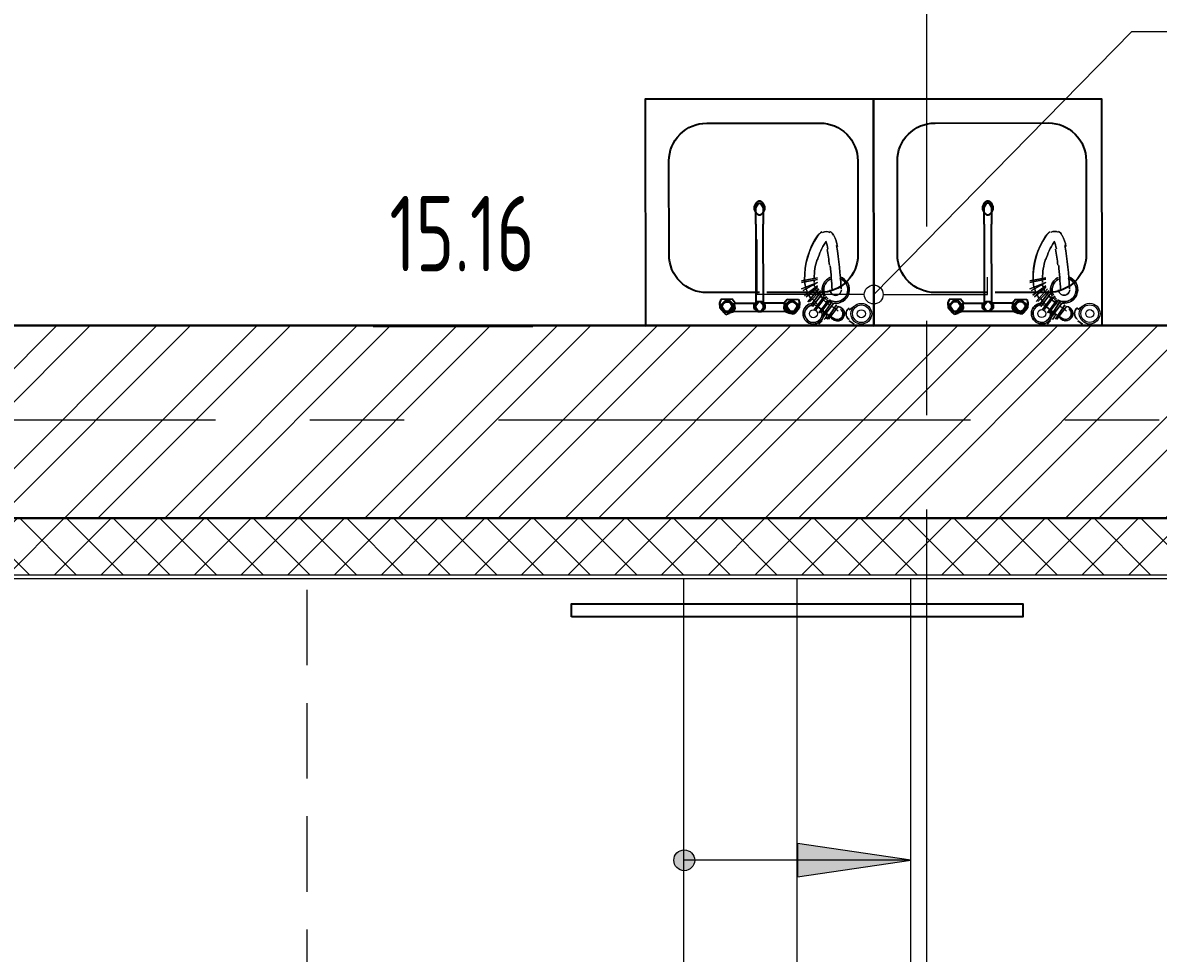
# Model space of a CAD drawing. Header units: millimetres. Extents: x -8689834 to 9419935, y -117443 to 166298.
# Drawn here: x -217628 to -214620, y 105188 to 107653 of the extents above; entities that cross this region are included whole.
import ezdxf
from ezdxf import colors
from ezdxf.entities.mleader import LeaderData, LeaderLine
from ezdxf.enums import TextEntityAlignment as Align
from ezdxf.math import Vec2, Vec3

# ---------------------------------------------------------------- set-up
doc = ezdxf.new("R2010")
doc.units = ezdxf.units.MM
doc.header["$MEASUREMENT"] = 0
doc.linetypes.add('ADSK_Штриховая_ш2 п1', pattern=[3, 2, -1])
doc.linetypes.add('CENTER', pattern=[2, 1.25, -0.25, 0.25, -0.25])
doc.layers.get('0').update_dxf_attribs({"color": 250, "lineweight": 9})
doc.layers.add('АР_Кровля дорожки', color=245, linetype='Continuous')
for name, color, linetype, lineweight in [('АР_Лестницы', 250, 'Continuous', 15), ('АР_Лестницы ограждение', 94, 'Continuous', 25), ('АР_Маркер экспликации', 239, 'Continuous', 13), ('АР_Навесной фасад', 190, 'Continuous', 5), ('АР_Номер помещения', 1, 'Continuous', 25), ('АР_Оси', 195, 'Continuous', 9), ('АР_Отметки', 250, 'Continuous', 15), ('АР_Помещения_площадь', 19, 'Continuous', 9), ('АР_Сущ Несущая стена', 216, 'Continuous', 30), ('АР_тонкая линия', 250, 'Continuous', 0), ('АР_Утеплитель', 154, 'Continuous', 9), ('АР_Штриховка кирпич', 250, 'Continuous', 9), ('ВК_канализация', 32, 'Continuous', 15), ('ТХ_пищеблок', 30, 'Continuous', 20)]:
    doc.layers.add(name, color=color, linetype=linetype, lineweight=lineweight)
doc.styles.add('ISOCPEUR', font='isocpeur.ttf', dxfattribs={"width": 0.7})
doc.styles.get("Standard").update_dxf_attribs({"font": 'isocpeur.ttf', "width": 0.7})

# ---------------------------------------------------------------- blocks, each defined once
blk = doc.blocks.new('*U24')
h = blk.add_hatch(color=256)
h.dxf.hatch_style = 1
h.paths.add_polyline_path([(300, -44.3), (300, 44.3), (600, 0)])
h = blk.add_hatch(color=256)
h.dxf.hatch_style = 1
edge = h.paths.add_edge_path()
edge.add_arc((0, 0), 27.6, 359.64, 719.64)
blk.add_line((600, 0), (0, 0))
blk.add_lwpolyline([(300, 44.3), (300, -44.3), (600, 0), (300, 44.3)])
blk.add_circle((0, 0), 27.6)
blk = doc.blocks.new('*U48')
at = {"layer": 'АР_Номер помещения', "color": 7}
blk.add_circle((3509.9, -2299.4), 400, dxfattribs=at)
at = {"layer": 'АР_Помещения_площадь', "color": 7}
blk.add_line((4051.7, -3948.3), (3629.4, -3948.3), dxfattribs=at)
at = {"color": 7, "style": 'ISOCPEUR', "width": 0.7, "flags": 1}
blk.add_attdef('КАТЕГОРИЯ', (-499.2, -2092.2), '', height=250, dxfattribs=at)
at = {"layer": 'АР_Номер помещения', "color": 7, "style": 'ISOCPEUR', "width": 0.7}
blk.add_attdef('НОМЕР_ПОМЕЩЕНИЯ', text='', height=300, dxfattribs=at).set_placement((3509.9, -2299.4), align=Align.MIDDLE_CENTER)
at = {"layer": 'АР_Помещения_площадь', "color": 7, "lineweight": 30, "width": 0.7, "flags": 104}
blk.add_attdef('ИМЯ_ПОМЕЩЕНИЯ', text='', height=100, dxfattribs=at).set_placement((157.6, 1217.1), align=Align.MIDDLE_CENTER)
at = {"layer": 'АР_Помещения_площадь', "color": 7, "style": 'ISOCPEUR', "width": 0.7}
blk.add_attdef('ПЛОЩАДЬ_ПОМЕЩЕНИЯ', text='', height=200, dxfattribs=at).set_placement((4056.6, -3701.8), align=Align.MIDDLE_RIGHT)
blk = doc.blocks.new('_DotSmall')
at = {"color": 0, "linetype": 'ByBlock', "const_width": 0.5}
blk.add_lwpolyline([(-0.0625, 0, 1), (0.0625, 0, 1)], format="xyb", close=True, dxfattribs=at)
blk = doc.blocks.new('Подложка')
at = {"layer": 'АР_Утеплитель', "ltscale": 100}
h = blk.add_hatch(dxfattribs=at)
h.set_pattern_fill('ANSI37', scale=700)
h.set_pattern_definition([(45, (-1188594, 154912.83), (-61.871843, 61.871843), []), (135, (-1188594, 154912.83), (-61.871843, -61.871843), [])])
h.paths.add_polyline_path([(-218643.9, 116590.7), (-218493.9, 116590.7), (-218493.9, 116590.7), (-218643.9, 116590.7)])
h.paths.add_polyline_path([(-218493.9, 107238), (-218643.9, 107238), (-218643.9, 106190.7), (-212704, 106190.7), (-212704, 106090.7), (-212554, 106090.7), (-212554, 106340.7), (-218493.9, 106340.7)])
h.paths.add_polyline_path([(-218493.9, 107340.7), (-218643.9, 107340.7), (-218643.9, 107238), (-218493.9, 107238)])
h.paths.add_polyline_path([(-218493.9, 110430.7), (-218643.9, 110430.7), (-218643.9, 108520.7), (-218493.9, 108520.7)])
h.paths.add_polyline_path([(-218493.9, 113510.7), (-218643.9, 113510.7), (-218643.9, 111610.7), (-218493.9, 111610.7)])
h.paths.add_polyline_path([(-218643.9, 114690.7), (-218493.9, 114690.7), (-218493.9, 116590.7), (-218643.9, 116590.7)])
at = {"layer": 'АР_Штриховка кирпич', "ltscale": 100}
h = blk.add_hatch(dxfattribs=at)
h.set_pattern_fill('ANSI32', scale=500)
h.set_pattern_definition([(45, (-1163480.52, 164822.8), (-132.58252, 132.58252), []), (45, (-1163392.13, 164822.8), (-132.58252, 132.58252), [])])
h.paths.add_polyline_path([(-217983.9, 107275.7), (-218493.9, 107275.7), (-218493.9, 106340.7), (-212554, 106340.7), (-212553.9, 106090.7), (-211913.9, 106090.7), (-211914, 106850.7), (-217983.9, 106850.7)])
at = {"layer": 'АР_Лестницы', "color": 7, "ltscale": 100}
for points in [[(-215877, 104681.3), (-215877, 106180.7)], [(-215877, 101350.4), (-215877, 104681.3), (-215275.8, 104681.3), (-215275.8, 106180.7)], [(-215576.4, 104681.3), (-215576.4, 106180.7)]]:
    blk.add_lwpolyline(points, dxfattribs=at)
at = {"layer": 'АР_Лестницы ограждение', "color": 7, "lineweight": 25}
blk.add_lwpolyline([(-216174.5, 106079.5), (-216174.5, 106113.3), (-214978.5, 106113.3), (-214978.5, 106079.5)], close=True, dxfattribs=at)
at = {"layer": 'АР_Навесной фасад', "color": 7, "ltscale": 100}
for p, q in [((-218653.9, 106180.7), (-212714, 106180.7)), ((-218643.9, 106190.7), (-212704, 106190.7))]:
    blk.add_line(p, q, dxfattribs=at)
at = {"layer": 'АР_Оси', "color": 7, "linetype": 'CENTER', "ltscale": 1000}
for p, q in [((-215233.9, 134363.2), (-215233.9, 78630.8)), ((-224367.6, 106600.7), (-141189.2, 106600.7))]:
    blk.add_line(p, q, dxfattribs=at)
at = {"layer": 'АР_Сущ Несущая стена', "color": 7, "ltscale": 100}
for p, q in [((-217983.9, 106850.7), (-211914, 106850.7)), ((-218493.9, 106340.7), (-212554, 106340.7))]:
    blk.add_line(p, q, dxfattribs=at)
at = {"layer": 'АР_тонкая линия', "color": 7, "linetype": 'ADSK_Штриховая_ш2 п1', "ltscale": 100}
blk.add_lwpolyline([(-216874.8, 101450.8), (-216874.8, 106210.7)], dxfattribs=at)
at = {"layer": 'ТХ_пищеблок', "color": 7, "linetype": 'ByBlock', "lineweight": -2, "ltscale": 100}
for p, q in [((-215689.5, 107165.2), (-215685.5, 107175.2)), ((-215689.5, 107159.2), (-215689.5, 107165.2)), ((-215685.5, 107149.2), (-215689.5, 107159.2)), ((-215686.5, 107163.2), (-215679.5, 107175.2)), ((-215686.5, 107119.2), (-215686.5, 107163.2)), ((-215685.5, 107175.2), (-215678.5, 107181.2)), ((-215679.5, 107175.2), (-215673.5, 107175.2)), ((-215678.5, 107181.2), (-215674.5, 107181.2)), ((-215674.5, 107181.2), (-215667.5, 107175.2)), ((-215673.5, 107175.2), (-215666.5, 107163.2)), ((-215667.5, 107175.2), (-215663.5, 107165.3)), ((-215663.5, 107159.3), (-215667.5, 107149.2)), ((-215666.5, 107163.2), (-215666.5, 107119.2)), ((-215663.5, 107165.3), (-215663.5, 107159.3)), ((-215084.5, 107165.5), (-215080.5, 107175.5)), ((-215084.5, 107159.5), (-215084.5, 107165.5)), ((-215080.5, 107149.5), (-215084.5, 107159.5)), ((-215081.5, 107163.5), (-215074.5, 107175.5)), ((-215081.5, 107119.5), (-215081.5, 107163.5)), ((-215080.5, 107175.5), (-215073.5, 107181.5)), ((-215074.5, 107175.5), (-215068.5, 107175.5)), ((-215073.5, 107181.5), (-215069.5, 107181.5)), ((-215069.5, 107181.5), (-215062.5, 107175.5)), ((-215068.5, 107175.5), (-215061.5, 107163.5)), ((-215062.5, 107175.5), (-215058.5, 107165.5)), ((-215058.5, 107159.5), (-215062.5, 107149.5)), ((-215061.5, 107163.5), (-215061.5, 107119.5)), ((-215058.5, 107165.5), (-215058.5, 107159.5)), ((-215678.5, 107143.2), (-215685.5, 107149.2)), ((-215674.5, 107143.2), (-215678.5, 107143.2)), ((-215667.5, 107149.2), (-215674.5, 107143.2)), ((-215073.5, 107143.5), (-215080.5, 107149.5)), ((-215069.5, 107143.5), (-215073.5, 107143.5)), ((-215062.5, 107149.5), (-215069.5, 107143.5)), ((-215686.5, 107119.2), (-215686.3, 106910.3)), ((-215666.3, 106910.2), (-215666.5, 107119.2)), ((-215081.5, 107119.5), (-215081.3, 106910.5)), ((-215061.3, 106910.5), (-215061.5, 107119.5)), ((-215779.3, 106919.5), (-215782.3, 106910.5)), ((-215779.3, 106919.5), (-215782.3, 106910.5)), ((-215749.3, 106920.5), (-215779.3, 106919.5)), ((-215749.3, 106920.5), (-215779.3, 106919.5)), ((-215767.3, 106916.5), (-215777.3, 106906.5)), ((-215767.3, 106916.5), (-215777.3, 106906.5)), ((-215755.3, 106916.5), (-215767.3, 106916.5)), ((-215755.3, 106916.5), (-215767.3, 106916.5)), ((-215745.3, 106906.5), (-215755.3, 106916.5)), ((-215745.3, 106906.5), (-215755.3, 106916.5)), ((-215741.3, 106910.5), (-215749.3, 106920.5)), ((-215741.3, 106910.5), (-215749.3, 106920.5)), ((-215611.3, 106910.6), (-215603.3, 106920.6)), ((-215611.3, 106910.6), (-215603.3, 106920.6)), ((-215607.3, 106906.6), (-215597.3, 106916.6)), ((-215607.3, 106906.6), (-215597.3, 106916.6)), ((-215603.3, 106920.6), (-215573.3, 106919.7)), ((-215603.3, 106920.6), (-215573.3, 106919.7)), ((-215597.3, 106916.6), (-215585.3, 106916.7)), ((-215597.3, 106916.6), (-215585.3, 106916.7)), ((-215585.3, 106916.7), (-215575.3, 106906.7)), ((-215585.3, 106916.7), (-215575.3, 106906.7)), ((-215573.3, 106919.7), (-215570.3, 106910.7)), ((-215573.3, 106919.7), (-215570.3, 106910.7)), ((-215174.3, 106919.8), (-215177.3, 106910.8)), ((-215174.3, 106919.8), (-215177.3, 106910.8)), ((-215144.3, 106920.7), (-215174.3, 106919.8)), ((-215144.3, 106920.7), (-215174.3, 106919.8)), ((-215162.3, 106916.8), (-215172.3, 106906.8)), ((-215162.3, 106916.8), (-215172.3, 106906.8)), ((-215150.3, 106916.8), (-215162.3, 106916.8)), ((-215150.3, 106916.8), (-215162.3, 106916.8)), ((-215140.3, 106906.7), (-215150.3, 106916.8)), ((-215140.3, 106906.7), (-215150.3, 106916.8)), ((-215136.3, 106910.7), (-215144.3, 106920.7)), ((-215136.3, 106910.7), (-215144.3, 106920.7)), ((-215006.3, 106910.8), (-214998.3, 106920.9)), ((-215006.3, 106910.8), (-214998.3, 106920.9)), ((-215002.3, 106906.9), (-214992.3, 106916.9)), ((-215002.3, 106906.9), (-214992.3, 106916.9)), ((-214998.3, 106920.9), (-214968.3, 106920)), ((-214998.3, 106920.9), (-214968.3, 106920)), ((-214992.3, 106916.9), (-214980.3, 106916.9)), ((-214992.3, 106916.9), (-214980.3, 106916.9)), ((-214980.3, 106916.9), (-214970.3, 106907)), ((-214980.3, 106916.9), (-214970.3, 106907)), ((-214968.3, 106920), (-214965.3, 106911)), ((-214968.3, 106920), (-214965.3, 106911)), ((-215766.3, 106886.5), (-215782.3, 106910.5)), ((-215782.3, 106910.5), (-215781.3, 106897.5)), ((-215766.3, 106886.5), (-215782.3, 106910.5)), ((-215770.4, 106884.5), (-215781.3, 106897.5)), ((-215770.4, 106884.5), (-215781.3, 106897.5)), ((-215777.3, 106896.5), (-215777.3, 106906.5)), ((-215777.3, 106896.5), (-215777.3, 106906.5)), ((-215777.3, 106896.5), (-215767.3, 106887.5)), ((-215777.3, 106896.5), (-215767.3, 106887.5)), ((-215770.4, 106884.5), (-215768.3, 106887.5)), ((-215770.4, 106884.5), (-215768.3, 106887.5)), ((-215768.3, 106887.5), (-215766.3, 106886.5)), ((-215768.3, 106887.5), (-215766.3, 106886.5)), ((-215767.3, 106887.5), (-215755.3, 106887.5)), ((-215767.3, 106887.5), (-215755.3, 106887.5)), ((-215759.3, 106885.5), (-215766.3, 106886.5)), ((-215759.3, 106885.5), (-215766.3, 106886.5)), ((-215759.3, 106885.5), (-215758.3, 106887.5)), ((-215759.3, 106885.5), (-215758.3, 106887.5)), ((-215744.3, 106907.5), (-215758.3, 106887.5)), ((-215744.3, 106907.5), (-215758.3, 106887.5)), ((-215758.3, 106887.5), (-215747.3, 106889.5)), ((-215758.3, 106887.5), (-215747.3, 106889.5)), ((-215745.3, 106887.5), (-215756.4, 106883.5)), ((-215745.3, 106887.5), (-215756.4, 106883.5)), ((-215755.3, 106887.5), (-215745.3, 106896.5)), ((-215755.3, 106887.5), (-215745.3, 106896.5)), ((-215747.3, 106889.5), (-215742.3, 106898.5)), ((-215747.3, 106889.5), (-215742.3, 106898.5)), ((-215745.3, 106896.5), (-215745.3, 106906.5)), ((-215745.3, 106896.5), (-215745.3, 106906.5)), ((-215745.3, 106887.5), (-215741.3, 106896.5)), ((-215745.3, 106887.5), (-215741.3, 106896.5)), ((-215607.2, 106887.6), (-215745.3, 106887.5)), ((-215744.3, 106907.5), (-215741.3, 106910.5)), ((-215744.3, 106907.5), (-215741.3, 106910.5)), ((-215742.3, 106898.5), (-215744.3, 106907.5)), ((-215742.3, 106898.5), (-215744.3, 106907.5)), ((-215741.3, 106910.5), (-215742.3, 106907.5)), ((-215741.3, 106910.5), (-215742.3, 106907.5)), ((-215741.3, 106896.5), (-215742.3, 106907.5)), ((-215741.3, 106896.5), (-215742.3, 106907.5)), ((-215741.4, 106910.1), (-215686.3, 106910.2)), ((-215682.3, 106913.4), (-215691.3, 106906.4)), ((-215682.3, 106913.4), (-215691.3, 106906.4)), ((-215691.3, 106906.4), (-215691.3, 106896.4)), ((-215691.3, 106906.4), (-215691.3, 106896.4)), ((-215691.3, 106896.4), (-215682.3, 106889.4)), ((-215691.3, 106896.4), (-215682.3, 106889.4)), ((-215681.3, 106913.4), (-215688.3, 106906.4)), ((-215681.3, 106913.4), (-215688.3, 106906.4)), ((-215688.3, 106906.4), (-215688.3, 106895.4)), ((-215688.3, 106906.4), (-215688.3, 106895.4)), ((-215688.3, 106895.4), (-215681.3, 106888.4)), ((-215688.3, 106895.4), (-215681.3, 106888.4)), ((-215686.4, 106904.1), (-215679.4, 106913.3)), ((-215686.4, 106898.3), (-215686.4, 106904.1)), ((-215686.3, 106898.4), (-215679.3, 106888.4)), ((-215686.3, 106898.4), (-215679.3, 106888.4)), ((-215670.3, 106913.3), (-215682.3, 106913.4)), ((-215670.3, 106913.3), (-215682.3, 106913.4)), ((-215682.3, 106889.4), (-215670.3, 106889.3)), ((-215682.3, 106889.4), (-215670.3, 106889.3)), ((-215681.3, 106888.4), (-215671.3, 106888.3)), ((-215681.3, 106888.4), (-215671.3, 106888.3)), ((-215666.3, 106904.2), (-215673.4, 106913.3)), ((-215673.3, 106888.3), (-215666.3, 106898.3)), ((-215673.3, 106888.3), (-215666.3, 106898.3)), ((-215664.3, 106906.3), (-215671.3, 106913.3)), ((-215664.3, 106906.3), (-215671.3, 106913.3)), ((-215671.3, 106888.3), (-215664.3, 106895.3)), ((-215671.3, 106888.3), (-215664.3, 106895.3)), ((-215661.3, 106906.3), (-215670.3, 106913.3)), ((-215661.3, 106906.3), (-215670.3, 106913.3)), ((-215670.3, 106889.3), (-215661.3, 106896.3)), ((-215670.3, 106889.3), (-215661.3, 106896.3)), ((-215611.2, 106910.3), (-215666.3, 106910.2)), ((-215666.3, 106898.3), (-215666.3, 106904.2)), ((-215664.3, 106895.3), (-215664.3, 106906.3)), ((-215664.3, 106895.3), (-215664.3, 106906.3)), ((-215661.3, 106896.3), (-215661.3, 106906.3)), ((-215661.3, 106896.3), (-215661.3, 106906.3)), ((-215611.3, 106910.6), (-215610.3, 106907.6)), ((-215608.3, 106907.6), (-215611.3, 106910.6)), ((-215611.3, 106910.6), (-215610.3, 106907.6)), ((-215608.3, 106907.6), (-215611.3, 106910.6)), ((-215611.2, 106896.6), (-215610.3, 106907.6)), ((-215611.2, 106896.6), (-215610.3, 106907.6)), ((-215607.2, 106887.6), (-215611.2, 106896.6)), ((-215607.2, 106887.6), (-215611.2, 106896.6)), ((-215610.2, 106898.6), (-215608.3, 106907.6)), ((-215610.2, 106898.6), (-215608.3, 106907.6)), ((-215605.2, 106889.6), (-215610.2, 106898.6)), ((-215605.2, 106889.6), (-215610.2, 106898.6)), ((-215608.3, 106907.6), (-215594.2, 106887.6)), ((-215608.3, 106907.6), (-215594.2, 106887.6)), ((-215607.2, 106896.6), (-215607.3, 106906.6)), ((-215607.2, 106896.6), (-215607.3, 106906.6)), ((-215597.2, 106887.6), (-215607.2, 106896.6)), ((-215597.2, 106887.6), (-215607.2, 106896.6)), ((-215607.2, 106887.6), (-215596.2, 106883.6)), ((-215607.2, 106887.6), (-215596.2, 106883.6)), ((-215594.2, 106887.6), (-215605.2, 106889.6)), ((-215594.2, 106887.6), (-215605.2, 106889.6)), ((-215585.2, 106887.7), (-215597.2, 106887.6)), ((-215585.2, 106887.7), (-215597.2, 106887.6)), ((-215593.2, 106885.6), (-215594.2, 106887.6)), ((-215593.2, 106885.6), (-215594.2, 106887.6)), ((-215593.2, 106885.6), (-215586.2, 106886.7)), ((-215593.2, 106885.6), (-215586.2, 106886.7)), ((-215586.2, 106886.7), (-215570.3, 106910.7)), ((-215586.2, 106886.7), (-215570.3, 106910.7)), ((-215584.2, 106887.7), (-215586.2, 106886.7)), ((-215584.2, 106887.7), (-215586.2, 106886.7)), ((-215575.2, 106896.7), (-215585.2, 106887.7)), ((-215575.2, 106896.7), (-215585.2, 106887.7)), ((-215582.2, 106884.7), (-215584.2, 106887.7)), ((-215582.2, 106884.7), (-215584.2, 106887.7)), ((-215582.2, 106884.7), (-215571.2, 106897.7)), ((-215582.2, 106884.7), (-215571.2, 106897.7)), ((-215575.2, 106896.7), (-215575.3, 106906.7)), ((-215575.2, 106896.7), (-215575.3, 106906.7)), ((-215570.3, 106910.7), (-215571.2, 106897.7)), ((-215161.3, 106886.8), (-215177.3, 106910.8)), ((-215177.3, 106910.8), (-215176.3, 106897.8)), ((-215161.3, 106886.8), (-215177.3, 106910.8)), ((-215165.4, 106884.8), (-215176.3, 106897.8)), ((-215165.4, 106884.8), (-215176.3, 106897.8)), ((-215172.3, 106896.8), (-215172.3, 106906.8)), ((-215172.3, 106896.8), (-215172.3, 106906.8)), ((-215172.3, 106896.8), (-215162.3, 106887.8)), ((-215172.3, 106896.8), (-215162.3, 106887.8)), ((-215165.4, 106884.8), (-215163.3, 106887.8)), ((-215165.4, 106884.8), (-215163.3, 106887.8)), ((-215163.3, 106887.8), (-215161.3, 106886.8)), ((-215163.3, 106887.8), (-215161.3, 106886.8)), ((-215162.3, 106887.8), (-215150.3, 106887.8)), ((-215162.3, 106887.8), (-215150.3, 106887.8)), ((-215154.3, 106885.8), (-215161.3, 106886.8)), ((-215154.3, 106885.8), (-215161.3, 106886.8)), ((-215154.3, 106885.8), (-215153.3, 106887.8)), ((-215154.3, 106885.8), (-215153.3, 106887.8)), ((-215139.3, 106907.7), (-215153.3, 106887.8)), ((-215139.3, 106907.7), (-215153.3, 106887.8)), ((-215153.3, 106887.8), (-215142.3, 106889.7)), ((-215153.3, 106887.8), (-215142.3, 106889.7)), ((-215140.3, 106887.7), (-215151.4, 106883.8)), ((-215140.3, 106887.7), (-215151.4, 106883.8)), ((-215150.3, 106887.8), (-215140.3, 106896.7)), ((-215150.3, 106887.8), (-215140.3, 106896.7)), ((-215142.3, 106889.7), (-215137.3, 106898.7)), ((-215142.3, 106889.7), (-215137.3, 106898.7)), ((-215140.3, 106896.7), (-215140.3, 106906.7)), ((-215140.3, 106896.7), (-215140.3, 106906.7)), ((-215140.3, 106887.7), (-215136.3, 106896.7)), ((-215140.3, 106887.7), (-215136.3, 106896.7)), ((-215002.2, 106887.9), (-215140.3, 106887.7)), ((-215139.3, 106907.7), (-215136.3, 106910.7)), ((-215139.3, 106907.7), (-215136.3, 106910.7)), ((-215137.3, 106898.7), (-215139.3, 106907.7)), ((-215137.3, 106898.7), (-215139.3, 106907.7)), ((-215136.3, 106910.7), (-215137.3, 106907.7)), ((-215136.3, 106910.7), (-215137.3, 106907.7)), ((-215136.3, 106896.7), (-215137.3, 106907.7)), ((-215136.3, 106896.7), (-215137.3, 106907.7)), ((-215136.4, 106910.4), (-215081.3, 106910.5)), ((-215077.3, 106913.6), (-215086.3, 106906.6)), ((-215077.3, 106913.6), (-215086.3, 106906.6)), ((-215086.3, 106906.6), (-215086.3, 106896.6)), ((-215086.3, 106906.6), (-215086.3, 106896.6)), ((-215086.3, 106896.6), (-215077.3, 106889.6)), ((-215086.3, 106896.6), (-215077.3, 106889.6)), ((-215076.3, 106913.6), (-215083.3, 106906.6)), ((-215076.3, 106913.6), (-215083.3, 106906.6)), ((-215083.3, 106906.6), (-215083.3, 106895.6)), ((-215083.3, 106906.6), (-215083.3, 106895.6)), ((-215083.3, 106895.6), (-215076.3, 106888.6)), ((-215083.3, 106895.6), (-215076.3, 106888.6)), ((-215081.4, 106904.4), (-215074.4, 106913.6)), ((-215081.4, 106898.6), (-215081.4, 106904.4)), ((-215081.3, 106898.6), (-215074.3, 106888.6)), ((-215081.3, 106898.6), (-215074.3, 106888.6)), ((-215065.3, 106913.6), (-215077.3, 106913.6)), ((-215065.3, 106913.6), (-215077.3, 106913.6)), ((-215077.3, 106889.6), (-215065.3, 106889.6)), ((-215077.3, 106889.6), (-215065.3, 106889.6)), ((-215076.3, 106888.6), (-215066.3, 106888.6)), ((-215076.3, 106888.6), (-215066.3, 106888.6)), ((-215061.3, 106904.4), (-215068.4, 106913.6)), ((-215068.3, 106888.6), (-215061.3, 106898.6)), ((-215068.3, 106888.6), (-215061.3, 106898.6)), ((-215059.3, 106906.6), (-215066.3, 106913.6)), ((-215059.3, 106906.6), (-215066.3, 106913.6)), ((-215066.3, 106888.6), (-215059.3, 106895.6)), ((-215066.3, 106888.6), (-215059.3, 106895.6)), ((-215056.3, 106906.6), (-215065.3, 106913.6)), ((-215056.3, 106906.6), (-215065.3, 106913.6)), ((-215065.3, 106889.6), (-215056.3, 106896.6)), ((-215065.3, 106889.6), (-215056.3, 106896.6)), ((-215006.2, 106910.5), (-215061.3, 106910.5)), ((-215061.3, 106898.6), (-215061.3, 106904.4)), ((-215059.3, 106895.6), (-215059.3, 106906.6)), ((-215059.3, 106895.6), (-215059.3, 106906.6)), ((-215056.3, 106896.6), (-215056.3, 106906.6)), ((-215056.3, 106896.6), (-215056.3, 106906.6)), ((-215006.3, 106910.8), (-215005.3, 106907.9)), ((-215003.3, 106907.9), (-215006.3, 106910.8)), ((-215006.3, 106910.8), (-215005.3, 106907.9)), ((-215003.3, 106907.9), (-215006.3, 106910.8)), ((-215006.2, 106896.8), (-215005.3, 106907.9)), ((-215006.2, 106896.8), (-215005.3, 106907.9)), ((-215002.2, 106887.9), (-215006.2, 106896.8)), ((-215002.2, 106887.9), (-215006.2, 106896.8)), ((-215005.2, 106898.9), (-215003.3, 106907.9)), ((-215005.2, 106898.9), (-215003.3, 106907.9)), ((-215000.2, 106889.9), (-215005.2, 106898.9)), ((-215000.2, 106889.9), (-215005.2, 106898.9)), ((-215003.3, 106907.9), (-214989.2, 106887.9)), ((-215003.3, 106907.9), (-214989.2, 106887.9)), ((-215002.2, 106896.9), (-215002.3, 106906.9)), ((-215002.2, 106896.9), (-215002.3, 106906.9)), ((-214992.2, 106887.9), (-215002.2, 106896.9)), ((-214992.2, 106887.9), (-215002.2, 106896.9)), ((-215002.2, 106887.9), (-214991.2, 106883.9)), ((-215002.2, 106887.9), (-214991.2, 106883.9)), ((-214989.2, 106887.9), (-215000.2, 106889.9)), ((-214989.2, 106887.9), (-215000.2, 106889.9)), ((-214980.2, 106887.9), (-214992.2, 106887.9)), ((-214980.2, 106887.9), (-214992.2, 106887.9)), ((-214988.2, 106885.9), (-214989.2, 106887.9)), ((-214988.2, 106885.9), (-214989.2, 106887.9)), ((-214988.2, 106885.9), (-214981.2, 106886.9)), ((-214988.2, 106885.9), (-214981.2, 106886.9)), ((-214981.2, 106886.9), (-214965.3, 106911)), ((-214981.2, 106886.9), (-214965.3, 106911)), ((-214979.2, 106887.9), (-214981.2, 106886.9)), ((-214979.2, 106887.9), (-214981.2, 106886.9)), ((-214970.2, 106897), (-214980.2, 106887.9)), ((-214970.2, 106897), (-214980.2, 106887.9)), ((-214977.2, 106885), (-214979.2, 106887.9)), ((-214977.2, 106885), (-214979.2, 106887.9)), ((-214977.2, 106885), (-214966.2, 106898)), ((-214977.2, 106885), (-214966.2, 106898)), ((-214970.2, 106897), (-214970.3, 106907)), ((-214970.2, 106897), (-214970.3, 106907)), ((-214965.3, 106911), (-214966.2, 106898)), ((-215770.4, 106884.5), (-215765.4, 106880.5)), ((-215770.4, 106884.5), (-215765.4, 106880.5)), ((-215765.4, 106880.5), (-215756.4, 106883.5)), ((-215765.4, 106880.5), (-215756.4, 106883.5)), ((-215587.2, 106880.7), (-215596.2, 106883.6)), ((-215587.2, 106880.7), (-215596.2, 106883.6)), ((-215582.2, 106884.7), (-215587.2, 106880.7)), ((-215582.2, 106884.7), (-215587.2, 106880.7)), ((-215165.4, 106884.8), (-215160.4, 106880.8)), ((-215165.4, 106884.8), (-215160.4, 106880.8)), ((-215160.4, 106880.8), (-215151.4, 106883.8)), ((-215160.4, 106880.8), (-215151.4, 106883.8)), ((-214982.2, 106880.9), (-214991.2, 106883.9)), ((-214982.2, 106880.9), (-214991.2, 106883.9)), ((-214977.2, 106885), (-214982.2, 106880.9)), ((-214977.2, 106885), (-214982.2, 106880.9))]:
    blk.add_line(p, q, dxfattribs=at)
for points in [[(-215978.7, 106850.2), (-215373.7, 106850.7), (-215374.3, 107450.7), (-215979.3, 107450.2), (-215978.7, 106850.2)], [(-215373.7, 106850.4), (-214768.7, 106850.9), (-214769.3, 107450.9), (-215374.3, 107450.4), (-215373.7, 106850.4)]]:
    blk.add_lwpolyline(points, dxfattribs=at)
for points in [[(-215676.8, 106938.1), (-215816, 106938, -0.414214), (-215916.1, 107037.9), (-215916.3, 107286.8, -0.414214), (-215816.4, 107386.8), (-215516.2, 107387.1, -0.414214), (-215416.1, 107287.2), (-215415.9, 107038.4, -0.414214), (-215515.8, 106938.3), (-215656.8, 106938.2)], [(-215071.8, 106938.4), (-215211, 106938.3, -0.414214), (-215311.1, 107038.2), (-215311.3, 107287, -0.414214), (-215211.4, 107387.1), (-214911.2, 107387.4, -0.414214), (-214811.1, 107287.5), (-214810.9, 107038.6, -0.414214), (-214910.8, 106938.6), (-215051.8, 106938.4)]]:
    blk.add_lwpolyline(points, format="xyb", dxfattribs=at)
at = {"layer": 'ТХ_пищеблок', "color": 7, "lineweight": 0}
for points in [[(-215523.2, 107088.6, -0.098402), (-215511.4, 107098.9, 0.098402), (-215522.6, 107087.5, 0.153885), (-215556.9, 106971.7, -0.153885), (-215523.2, 107088.6)], [(-214918.2, 107088.9, -0.098402), (-214906.4, 107099.2, 0.098402), (-214917.6, 107087.8, 0.153885), (-214951.9, 106971.9, -0.153885), (-214918.2, 107088.9)], [(-215479.6, 106869.4, -0.016359), (-215499.2, 106882.3, 0.016359), (-215478.2, 106869.7, 1.000109), (-215462.2, 106894.5, -1.000109), (-215479.6, 106869.4)], [(-214874.6, 106869.7, -0.016359), (-214894.2, 106882.6, 0.016359), (-214873.2, 106869.9, 1.000109), (-214857.2, 106894.8, -1.000109), (-214874.6, 106869.7)]]:
    blk.add_lwpolyline(points, format="xyb", dxfattribs=at)
for points in [[(-215490.4, 107097.5, 0.263202), (-215509.2, 107097.6, -0.263202)], [(-215480.1, 107090.3, 0.128446), (-215489.8, 107100.2, -0.128446)], [(-214885.4, 107097.8, 0.263202), (-214904.2, 107097.8, -0.263202)], [(-214875.1, 107090.5, 0.128446), (-214884.8, 107100.5, -0.128446)], [(-215501.6, 107070.7, 0.086562), (-215522.5, 107025.1, -0.086562)], [(-215495.1, 107053.4, 0.048642), (-215500.9, 107074.4, -0.048642)], [(-215469.6, 107060.2, 0.076793), (-215479.4, 107088.9, -0.076793)], [(-214896.6, 107071, 0.086562), (-214917.5, 107025.4, -0.086562)], [(-214890.1, 107053.7, 0.048642), (-214895.9, 107074.7, -0.048642)], [(-214864.6, 107060.5, 0.076793), (-214874.4, 107089.2, -0.076793)], [(-215491.3, 107010.8, 0.021688), (-215496.9, 107052.5, -0.021688)], [(-215460.5, 106948.1, 0.030153), (-215472.3, 107062.5, -0.030153)], [(-214886.3, 107011.1, 0.021688), (-214891.9, 107052.8, -0.021688)], [(-214855.5, 106948.4, 0.030153), (-214867.3, 107062.8, -0.030153)], [(-215524, 107026.2, 0.073497), (-215531.6, 106975.4, -0.073497)], [(-215484, 106945.6, 0.008531), (-215488.9, 107009.2, -0.008531)], [(-214919, 107026.4, 0.073497), (-214926.6, 106975.6, -0.073497)], [(-214879, 106945.8, 0.008531), (-214883.9, 107009.5, -0.008531)], [(-215490.5, 106977.8, 0.423103), (-215506.1, 106928.6, -0.423103)], [(-215480.4, 106910.1, 0.921844), (-215462.8, 106979.6, -0.921844)], [(-214885.5, 106978, 0.423103), (-214901.1, 106928.9, -0.423103)], [(-214875.4, 106910.4, 0.921844), (-214857.8, 106979.9, -0.921844)], [(-215556.8, 106969.7, 0.043708), (-215554.4, 106954, -0.043708)], [(-215553.5, 106950.3, 0.038822), (-215548.6, 106937.1, -0.038822)], [(-215489.3, 106973.6, 0.413779), (-215502.5, 106930.8, -0.413779)], [(-215491.3, 106918.7, 1.108707), (-215463.4, 106975.4, -1.108707)], [(-214951.8, 106970, 0.043708), (-214949.4, 106954.3, -0.043708)], [(-214948.5, 106950.6, 0.038822), (-214943.6, 106937.4, -0.038822)], [(-214884.3, 106973.9, 0.413779), (-214897.5, 106931.1, -0.413779)], [(-214886.3, 106919, 1.108707), (-214858.4, 106975.6, -1.108707)], [(-215546.9, 106933.7, 0.030446), (-215541.3, 106924.2, -0.030446)], [(-215536.7, 106922.2, 0.021049), (-215530.1, 106914, -0.021049)], [(-215503.9, 106924.9, 0.071236), (-215496.9, 106917.5, -0.071236)], [(-215500.8, 106927.9, 0.075801), (-215494.3, 106920.8, -0.075801)], [(-215489.3, 106945.6, 1.000049), (-215459.6, 106945.6, -1.000049)], [(-214941.9, 106933.9, 0.030446), (-214936.3, 106924.5, -0.030446)], [(-214931.7, 106922.4, 0.021049), (-214925.1, 106914.2, -0.021049)], [(-214898.9, 106925.2, 0.071236), (-214891.9, 106917.7, -0.071236)], [(-214895.8, 106928.2, 0.075801), (-214889.3, 106921.1, -0.075801)], [(-214884.3, 106945.8, 1.000049), (-214854.6, 106945.8, -1.000049)], [(-215532.5, 106909.6, 3.349514), (-215508, 106892, -3.349514)], [(-215536.2, 106905.2, 2.5734), (-215510.9, 106886.7, -2.5734)], [(-215521.4, 106901.9, 0.121122), (-215532, 106905.3, -0.121122)], [(-215527.6, 106911.2, 0.020071), (-215520.5, 106904.1, -0.020071)], [(-215520.4, 106898.6, 0.006867), (-215513, 106892.6, -0.006867)], [(-215512.3, 106891.3, 0.111571), (-215518.3, 106899.6, -0.111571)], [(-215510, 106890.3, 0.006878), (-215502.3, 106884.5, -0.006878)], [(-215493.7, 106915.2, 0.071497), (-215484.3, 106911, -0.071497)], [(-215488, 106875.3, 1.879148), (-215469.8, 106901.1, -1.879148)], [(-215487.1, 106873.3, 1.639573), (-215467.6, 106901, -1.639573)], [(-215439.3, 106897.4, 0.502962), (-215439.3, 106866.8, -0.502962)], [(-214927.5, 106909.9, 3.349514), (-214903, 106892.3, -3.349514)], [(-214931.2, 106905.5, 2.5734), (-214905.9, 106887, -2.5734)], [(-214916.4, 106902.2, 0.121122), (-214927, 106905.6, -0.121122)], [(-214922.6, 106911.4, 0.020071), (-214915.5, 106904.4, -0.020071)], [(-214915.4, 106898.8, 0.006867), (-214908, 106892.9, -0.006867)], [(-214907.3, 106891.6, 0.111571), (-214913.3, 106899.9, -0.111571)], [(-214905, 106890.5, 0.006878), (-214897.3, 106884.8, -0.006878)], [(-214888.7, 106915.4, 0.071497), (-214879.3, 106911.3, -0.071497)], [(-214883, 106875.6, 1.879148), (-214864.8, 106901.4, -1.879148)], [(-214882.1, 106873.6, 1.639573), (-214862.6, 106901.2, -1.639573)], [(-214834.3, 106897.7, 0.502962), (-214834.3, 106867.1, -0.502962)], [(-215505.4, 106866.8, 0.232603), (-215497.7, 106881.8, -0.232603)], [(-215489.1, 106880.1, 0.039911), (-215488.6, 106877.1, -0.039911)], [(-214900.4, 106867.1, 0.232603), (-214892.7, 106882, -0.232603)], [(-214884.1, 106880.4, 0.039911), (-214883.6, 106877.4, -0.039911)]]:
    blk.add_lwpolyline(points, format="xyb", close=True, dxfattribs=at)
for points in [[(-215523.1, 106977.3), (-215565.4, 106968.9)], [(-214918.1, 106977.6), (-214960.4, 106969.1)], [(-215565.4, 106964.6), (-215523.1, 106973.1)], [(-215523.1, 106964.6), (-215565.4, 106947.7), (-215523.1, 106964.6), (-215561.2, 106943.5)], [(-215523.1, 106956.2), (-215557, 106930.8)], [(-215552.7, 106926.5), (-215523.1, 106951.9)], [(-215518.9, 106947.7), (-215548.5, 106913.8)], [(-215531.6, 106968.9), (-215531.6, 106964.6)], [(-215531.6, 106960.4), (-215531.6, 106956.2), (-215527.3, 106951.9), (-215531.6, 106956.2)], [(-215527.3, 106947.7), (-215527.3, 106943.5), (-215523.1, 106939.2), (-215518.9, 106935), (-215518.9, 106930.8), (-215518.9, 106935), (-215523.1, 106939.2), (-215527.3, 106943.5)], [(-214960.4, 106964.9), (-214918.1, 106973.3)], [(-214918.1, 106964.9), (-214960.4, 106948), (-214918.1, 106964.9), (-214956.2, 106943.7)], [(-214918.1, 106956.4), (-214952, 106931)], [(-214947.7, 106926.8), (-214918.1, 106952.2)], [(-214913.9, 106948), (-214943.5, 106914.1)], [(-214926.6, 106969.1), (-214926.6, 106964.9)], [(-214926.6, 106960.7), (-214926.6, 106956.4), (-214922.3, 106952.2), (-214926.6, 106956.4)], [(-214922.3, 106948), (-214922.3, 106943.7), (-214918.1, 106939.5), (-214913.9, 106935.3), (-214913.9, 106931), (-214913.9, 106935.3), (-214918.1, 106939.5), (-214922.3, 106943.7)], [(-215544.3, 106913.8), (-215514.6, 106943.5)], [(-215514.6, 106939.2), (-215540, 106905.4)], [(-215535.8, 106901.2), (-215510.4, 106935)], [(-215506.2, 106926.5), (-215531.6, 106892.7)], [(-215527.3, 106892.7), (-215501.9, 106926.5)], [(-215493.5, 106918.1), (-215518.9, 106884.2)], [(-215514.6, 106926.5), (-215510.4, 106926.5), (-215510.4, 106922.3), (-215510.4, 106926.5)], [(-215514.6, 106884.2), (-215489.3, 106918.1)], [(-215506.2, 106918.1), (-215501.9, 106913.8), (-215497.7, 106913.8), (-215501.9, 106913.8)], [(-214939.3, 106914.1), (-214909.6, 106943.7)], [(-214909.6, 106939.5), (-214935, 106905.6)], [(-214930.8, 106901.4), (-214905.4, 106935.3)], [(-214901.2, 106926.8), (-214926.6, 106893)], [(-214922.3, 106893), (-214896.9, 106926.8)], [(-214888.5, 106918.3), (-214913.9, 106884.5)], [(-214909.6, 106926.8), (-214905.4, 106926.8), (-214905.4, 106922.6), (-214905.4, 106926.8)], [(-214909.6, 106884.5), (-214884.3, 106918.3)], [(-214901.2, 106918.3), (-214896.9, 106914.1), (-214892.7, 106914.1), (-214896.9, 106914.1)], [(-215485, 106913.8), (-215510.4, 106875.8)], [(-215506.2, 106875.8), (-215480.8, 106909.6)], [(-215497.7, 106909.6), (-215489.3, 106905.4)], [(-215472.3, 106905.4), (-215497.7, 106867.3)], [(-215493.5, 106867.3), (-215468.1, 106901.2)], [(-215476.6, 106896.9), (-215468.1, 106888.5), (-215476.6, 106896.9), (-215485, 106901.2)], [(-215438.5, 106892.7), (-215425.8, 106901.2)], [(-214880, 106914.1), (-214905.4, 106876)], [(-214901.2, 106876), (-214875.8, 106909.9)], [(-214892.7, 106909.9), (-214884.3, 106905.6)], [(-214867.3, 106905.6), (-214892.7, 106867.6)], [(-214888.5, 106867.6), (-214863.1, 106901.4)], [(-214871.6, 106897.2), (-214863.1, 106888.7), (-214871.6, 106897.2), (-214880, 106901.4)], [(-214833.5, 106893), (-214820.8, 106901.4)], [(-215510.4, 106863.1), (-215518.9, 106854.6)], [(-215438.5, 106863.1), (-215425.8, 106854.6)], [(-214905.4, 106863.3), (-214913.9, 106854.9)], [(-214833.5, 106863.3), (-214820.8, 106854.9)]]:
    blk.add_lwpolyline(points, close=True, dxfattribs=at)
for points in [[(-215565.4, 106968.9), (-215565.4, 106968.9)], [(-215565.4, 106968.9), (-215565.4, 106968.9)], [(-215561.2, 106947.7), (-215561.2, 106947.7)], [(-215561.2, 106947.7), (-215561.2, 106947.7)], [(-215523.1, 106973.1), (-215523.1, 106973.1)], [(-215523.1, 106973.1), (-215523.1, 106973.1)], [(-215523.1, 106964.6), (-215523.1, 106964.6)], [(-215523.1, 106964.6), (-215523.1, 106964.6)], [(-215523.1, 106956.2), (-215523.1, 106956.2)], [(-215523.1, 106956.2), (-215523.1, 106956.2)], [(-214960.4, 106969.1), (-214960.4, 106969.1)], [(-214960.4, 106969.1), (-214960.4, 106969.1)], [(-214956.2, 106948), (-214956.2, 106948)], [(-214956.2, 106948), (-214956.2, 106948)], [(-214918.1, 106973.3), (-214918.1, 106973.3)], [(-214918.1, 106973.3), (-214918.1, 106973.3)], [(-214918.1, 106964.9), (-214918.1, 106964.9)], [(-214918.1, 106964.9), (-214918.1, 106964.9)], [(-214918.1, 106956.4), (-214918.1, 106956.4)], [(-214918.1, 106956.4), (-214918.1, 106956.4)], [(-215557, 106926.5), (-215557, 106926.5)], [(-215557, 106926.5), (-215557, 106926.5)], [(-215518.9, 106943.5), (-215518.9, 106943.5)], [(-215518.9, 106943.5), (-215518.9, 106943.5)], [(-215510.4, 106935), (-215510.4, 106935)], [(-215510.4, 106935), (-215510.4, 106935)], [(-215501.9, 106926.5), (-215501.9, 106926.5)], [(-215501.9, 106926.5), (-215501.9, 106926.5)], [(-215493.5, 106918.1), (-215493.5, 106918.1)], [(-215493.5, 106918.1), (-215493.5, 106918.1)], [(-214952, 106926.8), (-214952, 106926.8)], [(-214952, 106926.8), (-214952, 106926.8)], [(-214913.9, 106943.7), (-214913.9, 106943.7)], [(-214913.9, 106943.7), (-214913.9, 106943.7)], [(-214905.4, 106935.3), (-214905.4, 106935.3)], [(-214905.4, 106935.3), (-214905.4, 106935.3)], [(-214896.9, 106926.8), (-214896.9, 106926.8)], [(-214896.9, 106926.8), (-214896.9, 106926.8)], [(-214888.5, 106918.3), (-214888.5, 106918.3)], [(-214888.5, 106918.3), (-214888.5, 106918.3)], [(-215548.5, 106913.8), (-215548.5, 106913.8)], [(-215548.5, 106913.8), (-215548.5, 106913.8)], [(-215540, 106901.2), (-215540, 106901.2)], [(-215540, 106901.2), (-215540, 106901.2)], [(-215527.3, 106892.7), (-215527.3, 106892.7)], [(-215527.3, 106892.7), (-215527.3, 106892.7)], [(-215480.8, 106909.6), (-215480.8, 106909.6)], [(-215480.8, 106909.6), (-215480.8, 106909.6)], [(-215472.3, 106901.2), (-215472.3, 106901.2)], [(-215472.3, 106901.2), (-215472.3, 106901.2)], [(-214943.5, 106914.1), (-214943.5, 106914.1)], [(-214943.5, 106914.1), (-214943.5, 106914.1)], [(-214935, 106901.4), (-214935, 106901.4)], [(-214935, 106901.4), (-214935, 106901.4)], [(-214922.3, 106893), (-214922.3, 106893)], [(-214922.3, 106893), (-214922.3, 106893)], [(-214875.8, 106909.9), (-214875.8, 106909.9)], [(-214875.8, 106909.9), (-214875.8, 106909.9)], [(-214867.3, 106901.4), (-214867.3, 106901.4)], [(-214867.3, 106901.4), (-214867.3, 106901.4)], [(-215518.9, 106884.2), (-215518.9, 106884.2)], [(-215518.9, 106884.2), (-215518.9, 106884.2)], [(-215506.2, 106875.8), (-215506.2, 106875.8)], [(-215506.2, 106875.8), (-215506.2, 106875.8)], [(-215497.7, 106867.3), (-215497.7, 106867.3)], [(-215497.7, 106867.3), (-215497.7, 106867.3)], [(-214913.9, 106884.5), (-214913.9, 106884.5)], [(-214913.9, 106884.5), (-214913.9, 106884.5)], [(-214901.2, 106876), (-214901.2, 106876)], [(-214901.2, 106876), (-214901.2, 106876)], [(-214892.7, 106867.6), (-214892.7, 106867.6)], [(-214892.7, 106867.6), (-214892.7, 106867.6)]]:
    blk.add_lwpolyline(points, dxfattribs=at)
at = {"layer": 'ТХ_пищеблок', "color": 7, "linetype": 'ByBlock', "lineweight": -2, "ltscale": 100}
for centre in [(-215762.3, 106901), (-215762.3, 106901), (-215590.3, 106901.2), (-215590.3, 106901.2), (-215157.3, 106901.3), (-215157.3, 106901.3), (-214985.3, 106901.4), (-214985.3, 106901.4)]:
    blk.add_circle(centre, 13, dxfattribs=at)
at = {"layer": 'ТХ_пищеблок', "color": 7, "lineweight": 0}
for centre, radius in [((-215533.7, 106882.1), 10.6), ((-215533.7, 106882.1), 10.6), ((-215406.7, 106882.1), 27.5), ((-215406.7, 106882.1), 27.5), ((-215406.7, 106882.1), 23.3), ((-215406.7, 106882.1), 23.3), ((-215406.7, 106882.1), 10.6), ((-215406.7, 106882.1), 10.6), ((-214928.7, 106882.4), 10.6), ((-214928.7, 106882.4), 10.6), ((-214801.7, 106882.4), 27.5), ((-214801.7, 106882.4), 27.5), ((-214801.7, 106882.4), 23.3), ((-214801.7, 106882.4), 23.3), ((-214801.7, 106882.4), 10.6), ((-214801.7, 106882.4), 10.6)]:
    blk.add_circle(centre, radius, dxfattribs=at)
at = {"layer": 'АР_Лестницы', "color": 7, "ltscale": 100}
blk.add_blockref('*U24', (-215875.8, 105434.3), dxfattribs=at)
at = {"layer": 'АР_Маркер экспликации', "color": 7}
ref = blk.add_blockref('*U48', (-220328.9, 110796.1), dxfattribs=at)
ref.add_attrib('НОМЕР_ПОМЕЩЕНИЯ', '149', dxfattribs={"layer": 'АР_Номер помещения', "color": 7, "height": 300, "style": 'ISOCPEUR', "width": 0.7}).set_placement((-216818.9, 108496.6), align=Align.MIDDLE_CENTER)
ref.add_attrib('ПЛОЩАДЬ_ПОМЕЩЕНИЯ', '15.16', dxfattribs={"layer": 'АР_Помещения_площадь', "color": 7, "height": 200, "style": 'ISOCPEUR', "width": 0.7}).set_placement((-216272.2, 107094.3), align=Align.MIDDLE_RIGHT)
at = {"layer": 'АР_Отметки', "color": 7}
ml = blk.add_multileader_mtext('Standard', dxfattribs=at)
ml.set_content('{\\W0.8;-2,730}', color=7, style='ISOCPEUR')
ml.set_leader_properties(color=256, linetype='Continuous', lineweight=-1)
ml.set_arrow_properties(name='DOTSMALL')
ml.build(insert=Vec2(0, 0))
ml.multileader.update_dxf_attribs({"has_text_frame": 1, "text_left_attachment_type": 4, "text_right_attachment_type": 4, "dogleg_length": 100, "arrow_head_size": 180})
ctx = ml.context
ctx.base_point, ctx.char_height, ctx.arrow_head_size, ctx.landing_gap_size, ctx.plane_origin = Vec3(-314791.3, 121809, 0), 250, 180, 50, Vec3(-319449.8, 117956.7, 0)
ctx.left_attachment, ctx.right_attachment = 4, 4
notes = []
notes.append((ctx, [(0, (0, 0, 0), (0, 0), (1, 0), 1, [])]))
ctx.mtext.insert, ctx.mtext.width, ctx.mtext.defined_height, ctx.mtext.line_spacing_style, ctx.mtext.flow_direction = Vec3(-314741.3, 122142.4, 0), 769.989, 343.9, 2, 5
ml = blk.add_multileader_mtext('Standard', dxfattribs=at)
ml.set_content('{\\W0.8;-2,430}', color=7, style='ISOCPEUR')
ml.set_leader_properties(color=256, linetype='Continuous', lineweight=-1)
ml.set_arrow_properties(name='DOTSMALL')
ml.build(insert=Vec2(0, 0))
ml.multileader.update_dxf_attribs({"has_text_frame": 1, "text_left_attachment_type": 4, "text_right_attachment_type": 4, "dogleg_length": 100, "arrow_head_size": 180})
ctx = ml.context
ctx.base_point, ctx.char_height, ctx.arrow_head_size, ctx.landing_gap_size, ctx.plane_origin = Vec3(-301002.2, 120038.6), 250, 180, 50, Vec3(-299949.6, 118383.4)
ctx.left_attachment, ctx.right_attachment = 4, 4
notes.append((ctx, [(0, (0, 0, 0), (0, 0), (1, 0), 1, [])]))
ctx.mtext.insert, ctx.mtext.width, ctx.mtext.line_spacing_style, ctx.mtext.flow_direction = Vec3(-300952.2, 120371.9), 852.697, 2, 5
ml = blk.add_multileader_mtext('Standard', dxfattribs=at)
ml.set_content('{\\W0.8;-2,430}', color=7, style='ISOCPEUR')
ml.set_leader_properties(color=256, linetype='Continuous', lineweight=-1)
ml.set_arrow_properties(name='DOTSMALL')
ml.build(insert=Vec2(0, 0))
ml.multileader.update_dxf_attribs({"has_text_frame": 1, "text_left_attachment_type": 4, "text_right_attachment_type": 4, "dogleg_length": 100, "arrow_head_size": 180})
ctx = ml.context
ctx.base_point, ctx.char_height, ctx.arrow_head_size, ctx.landing_gap_size, ctx.plane_origin = Vec3(-336711.9, 117132.7), 250, 180, 50, Vec3(-335659.2, 115477.5)
ctx.left_attachment, ctx.right_attachment = 4, 4
notes.append((ctx, [(0, (0, 0, 0), (0, 0), (1, 0), 1, [])]))
ctx.mtext.insert, ctx.mtext.width, ctx.mtext.line_spacing_style, ctx.mtext.flow_direction = Vec3(-336661.9, 117466), 852.697, 2, 5
for ctx, leaders in notes:
    for number, flags, end, landing, length, lines in leaders:
        leader = LeaderData()
        leader.index, (leader.has_last_leader_line, leader.has_dogleg_vector, leader.attachment_direction) = number, flags
        leader.last_leader_point, leader.dogleg_vector, leader.dogleg_length = Vec3(end), Vec3(landing), length
        for number, points, colour, breaks in lines:
            line = LeaderLine()
            line.index, line.vertices, line.color, line.breaks = number, Vec3.list(points), colors.encode_raw_color(colour), breaks
            leader.lines.append(line)
        ctx.leaders.append(leader)

msp = doc.modelspace()

# ---------------------------------------------------------------- block references
at = {"layer": 'АР_Кровля дорожки', "color": 7}
msp.add_blockref('Подложка', (0, 0), dxfattribs=at)

# ---------------------------------------------------------------- next in the draw order: linework, layer by layer
at = {"layer": 'ВК_канализация', "color": 18, "lineweight": 13, "ltscale": 500, "true_color": 0x000000, "elevation": 0}
msp.add_lwpolyline([(-215373.8, 106932.9), (-214690.2, 107629.4), (-212990, 107629.4)], dxfattribs=at)
at = {"layer": 'ВК_канализация', "color": 30, "lineweight": 13, "ltscale": 500, "true_color": 0xf26722}
for points in [[(-215398.8, 106932.9), (-215682.3, 106932.9), (-215682.3, 107078.8)], [(-215348.8, 106932.9), (-215072.7, 106932.9), (-215072.7, 106979.2)]]:
    msp.add_lwpolyline(points, dxfattribs=at)
msp.add_circle((-215373.8, 106932.9), 25, dxfattribs=at)

doc.saveas('drawing.dxf')
